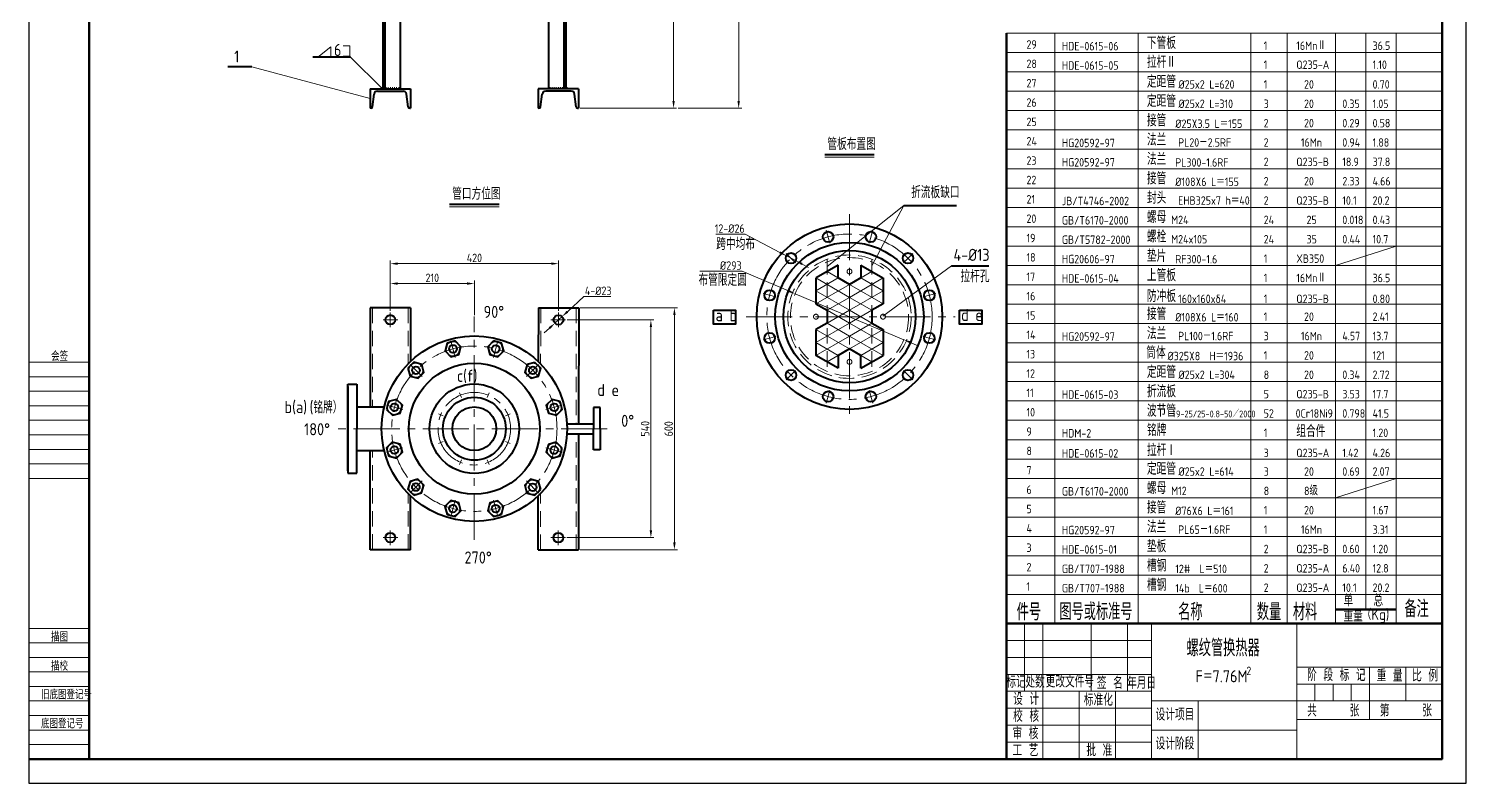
# Model space of a CAD drawing. Header units: millimetres. Extents: x -442207 to -224354, y 128709 to 249540.
# Drawn here: x -224948 to -224354, y 128709 to 129021 of the extents above; entities that cross this region are included whole.
import ezdxf
from ezdxf.enums import TextEntityAlignment as Align

# ---------------------------------------------------------------- set-up
doc = ezdxf.new("R2010")
doc.units = ezdxf.units.MM
doc.linetypes.add('CENTER2', pattern=[28.575, 19.05, -3.175, 3.175, -3.175])
doc.linetypes.add('DASHED2', pattern=[9.525, 6.35, -3.175])
for name, color, linetype, lineweight in [('图层1', 7, 'Continuous', 40), ('图层2', 1, 'Continuous', 20), ('图层3', 3, 'Continuous', 20), ('图层4', 2, 'Continuous', 20), ('图层5', 3, 'DASHED2', 20), ('图层6', 4, 'CENTER2', 20), ('图框_内框线', 5, 'Continuous', 50)]:
    doc.layers.add(name, color=color, linetype=linetype, lineweight=lineweight)
doc.layers.add('图框_外框线', color=7, linetype='Continuous')
doc.styles.add('工程字', font='gbenor.shx', dxfattribs={"bigfont": 'gbcbig.shx'})
doc.styles.add('工程字体', font='gbenor.shx', dxfattribs={"bigfont": 'gbcbig.shx'})
doc.dimstyles.new('直线$0', dxfattribs={"dimtxt": 3.5, "dimasz": 3, "dimexe": 1.25, "dimexo": 0.625, "dimtad": 1, "dimtxsty": '工程字体', "dimcen": 2.5, "dimclrd": 3, "dimclre": 3, "dimclrt": 2, "dimadec": 0, "dimazin": 0, "dimtfac": 1, "dimtmove": 0, "dimatfit": 3, "dimfxl": 0, "dimlwd": 13, "dimlwe": 13, "dimarcsym": 0})
doc.dimstyles.new('直线$3', dxfattribs={"dimtxt": 3.5, "dimasz": 3, "dimexe": 1.25, "dimexo": 0.625, "dimtad": 1, "dimtih": 1, "dimtoh": 1, "dimtxsty": '工程字体', "dimcen": 2.5, "dimclrd": 3, "dimclre": 3, "dimclrt": 2, "dimadec": 0, "dimazin": 0, "dimtfac": 1, "dimtmove": 0, "dimatfit": 3, "dimfxl": 0, "dimlwd": 13, "dimlwe": 13, "dimarcsym": 0})

# ---------------------------------------------------------------- blocks, each defined once
blk = doc.blocks.new('*D187')
at = {"layer": 'Defpoints', "color": 0}
for p in [(-224630.98, 128911.17), (-224586, 128892.15)]:
    blk.add_point(p, dxfattribs=at)
at = {"layer": '图层1', "color": 3, "lineweight": 13}
for p, q in [((-224661.53, 128920.43), (-224652.9, 128920.43)), ((-224652.9, 128920.43), (-224633.74, 128912.33)), ((-224586, 128892.15), (-224630.98, 128911.17)), ((-224583.24, 128890.99), (-224580.47, 128889.82))]:
    blk.add_line(p, q, dxfattribs=at)
at = {"layer": '图层1', "color": 3}
for points in [[(-224633.55, 128912.79), (-224633.94, 128911.87), (-224630.98, 128911.17)], [(-224583.04, 128891.45), (-224583.43, 128890.52), (-224586, 128892.15)]]:
    blk.add_solid(points, dxfattribs=at)
at = {"layer": '图层1', "color": 2, "insert": (-224657.53, 128922.81), "char_height": 3.5, "attachment_point": 5, "style": '工程字体'}
blk.add_mtext('%%c293', dxfattribs=at)
blk = doc.blocks.new('*D186')
at = {"layer": 'Defpoints', "color": 0}
for p in [(-224634.57, 128926.82), (-224630.73, 128924.82)]:
    blk.add_point(p, dxfattribs=at)
at = {"layer": '图层1', "color": 3, "lineweight": 13}
for p, q in [((-224663.73, 128935.71), (-224651.58, 128935.71)), ((-224651.58, 128935.71), (-224637.23, 128928.21)), ((-224630.73, 128924.82), (-224634.57, 128926.82)), ((-224628.07, 128923.43), (-224625.41, 128922.04))]:
    blk.add_line(p, q, dxfattribs=at)
at = {"layer": '图层1', "color": 3}
for points in [[(-224637, 128928.66), (-224637.46, 128927.77), (-224634.57, 128926.82)], [(-224627.84, 128923.87), (-224628.3, 128922.98), (-224630.73, 128924.82)]]:
    blk.add_solid(points, dxfattribs=at)
at = {"layer": '图层1', "color": 2, "insert": (-224657.97, 128938.09), "char_height": 3.5, "attachment_point": 5, "style": '工程字体'}
blk.add_mtext('12-%%c26', dxfattribs=at)
blk = doc.blocks.new('*D149')
at = {"layer": 'Defpoints', "color": 0}
for p in [(-224728.61, 129467.48), (-224679.93, 128987.78), (-224654.28, 128987.78)]:
    blk.add_point(p, dxfattribs=at)
at = {"layer": '图层1', "color": 3, "lineweight": 13}
for p, q in [((-224727.98, 129467.48), (-224653.03, 129467.48)), ((-224654.28, 129464.48), (-224654.28, 128990.78)), ((-224679.31, 128987.78), (-224653.03, 128987.78))]:
    blk.add_line(p, q, dxfattribs=at)
at = {"layer": '图层1', "color": 3}
for points in [[(-224654.78, 129464.48), (-224653.78, 129464.48), (-224654.28, 129467.48)], [(-224654.78, 128990.78), (-224653.78, 128990.78), (-224654.28, 128987.78)]]:
    blk.add_solid(points, dxfattribs=at)
at = {"layer": '图层1', "color": 2, "insert": (-224656.87, 129227.63), "char_height": 3.5, "attachment_point": 5, "rotation": 90, "style": '工程字体'}
blk.add_mtext('~2875', dxfattribs=at)
blk = doc.blocks.new('*D170')
at = {"layer": 'Defpoints', "color": 0}
for p in [(-224730.21, 128898.99), (-224727.26, 128901.69)]:
    blk.add_point(p, dxfattribs=at)
at = {"layer": '图层1', "color": 3, "lineweight": 13}
for p, q in [((-224718.2, 128909.97), (-224725.04, 128903.72)), ((-224707.17, 128909.97), (-224718.2, 128909.97)), ((-224730.21, 128898.99), (-224727.26, 128901.69)), ((-224732.42, 128896.97), (-224734.64, 128894.94))]:
    blk.add_line(p, q, dxfattribs=at)
at = {"layer": '图层1', "color": 3}
for points in [[(-224725.38, 128904.09), (-224724.71, 128903.35), (-224727.26, 128901.69)], [(-224732.76, 128897.34), (-224732.09, 128896.6), (-224730.21, 128898.99)]]:
    blk.add_solid(points, dxfattribs=at)
at = {"layer": '图层1', "color": 2, "insert": (-224712.33, 128912.35), "char_height": 3.5, "attachment_point": 5, "style": '工程字体'}
blk.add_mtext('4-%%C23', dxfattribs=at)
blk = doc.blocks.new('*D169')
at = {"layer": 'Defpoints', "color": 0}
for p in [(-224725.8, 128900.34), (-224725.88, 128810.34), (-224690.56, 128810.34)]:
    blk.add_point(p, dxfattribs=at)
at = {"layer": '图层1', "color": 3, "lineweight": 13}
for p, q in [((-224725.18, 128900.34), (-224689.31, 128900.34)), ((-224690.56, 128897.34), (-224690.56, 128813.34)), ((-224725.25, 128810.34), (-224689.31, 128810.34))]:
    blk.add_line(p, q, dxfattribs=at)
at = {"layer": '图层1', "color": 3}
for points in [[(-224691.06, 128897.34), (-224690.06, 128897.34), (-224690.56, 128900.34)], [(-224691.06, 128813.34), (-224690.06, 128813.34), (-224690.56, 128810.34)]]:
    blk.add_solid(points, dxfattribs=at)
at = {"layer": '图层1', "color": 2, "insert": (-224692.94, 128855.34), "char_height": 3.5, "attachment_point": 5, "rotation": 90, "style": '工程字体'}
blk.add_mtext('540', dxfattribs=at)
blk = doc.blocks.new('*D168')
at = {"layer": 'Defpoints', "color": 0}
for p in [(-224720.4, 128905.35), (-224720.41, 128805.34), (-224680.84, 128805.34)]:
    blk.add_point(p, dxfattribs=at)
at = {"layer": '图层1', "color": 3, "lineweight": 13}
for p, q in [((-224719.77, 128905.35), (-224679.59, 128905.35)), ((-224680.84, 128902.35), (-224680.84, 128808.34)), ((-224719.78, 128805.34), (-224679.59, 128805.34))]:
    blk.add_line(p, q, dxfattribs=at)
at = {"layer": '图层1', "color": 3}
for points in [[(-224681.34, 128902.35), (-224680.34, 128902.35), (-224680.84, 128905.35)], [(-224681.34, 128808.34), (-224680.34, 128808.34), (-224680.84, 128805.34)]]:
    blk.add_solid(points, dxfattribs=at)
at = {"layer": '图层1', "color": 2, "insert": (-224683.21, 128855.34), "char_height": 3.5, "attachment_point": 5, "rotation": 90, "style": '工程字体'}
blk.add_mtext('600', dxfattribs=at)
blk = doc.blocks.new('*D167')
at = {"layer": 'Defpoints', "color": 0}
for p in [(-224763.51, 128915.35), (-224798.25, 128903.45), (-224763.51, 128901.71)]:
    blk.add_point(p, dxfattribs=at)
at = {"layer": '图层1', "color": 3, "lineweight": 13}
for p, q in [((-224798.25, 128904.08), (-224798.25, 128916.6)), ((-224763.51, 128902.34), (-224763.51, 128916.6)), ((-224795.25, 128915.35), (-224766.51, 128915.35))]:
    blk.add_line(p, q, dxfattribs=at)
at = {"layer": '图层1', "color": 3}
for points in [[(-224795.25, 128915.85), (-224795.25, 128914.85), (-224798.25, 128915.35)], [(-224766.51, 128915.85), (-224766.51, 128914.85), (-224763.51, 128915.35)]]:
    blk.add_solid(points, dxfattribs=at)
at = {"layer": '图层1', "color": 2, "insert": (-224780.88, 128917.72), "char_height": 3.5, "attachment_point": 5, "style": '工程字体'}
blk.add_mtext('210', dxfattribs=at)
blk = doc.blocks.new('*D166')
at = {"layer": 'Defpoints', "color": 0}
for p in [(-224728.73, 128923.58), (-224798.25, 128903.45), (-224728.73, 128903.43)]:
    blk.add_point(p, dxfattribs=at)
at = {"layer": '图层1', "color": 3, "lineweight": 13}
for p, q in [((-224798.25, 128904.08), (-224798.25, 128924.83)), ((-224795.25, 128923.58), (-224731.73, 128923.58)), ((-224728.73, 128904.05), (-224728.73, 128924.83))]:
    blk.add_line(p, q, dxfattribs=at)
at = {"layer": '图层1', "color": 3}
for points in [[(-224795.25, 128924.08), (-224795.25, 128923.08), (-224798.25, 128923.58)], [(-224731.73, 128924.08), (-224731.73, 128923.08), (-224728.73, 128923.58)]]:
    blk.add_solid(points, dxfattribs=at)
at = {"layer": '图层1', "color": 2, "insert": (-224763.49, 128925.95), "char_height": 3.5, "attachment_point": 5, "style": '工程字体'}
blk.add_mtext('420', dxfattribs=at)
blk = doc.blocks.new('*D184')
at = {"layer": 'Defpoints', "color": 0}
for p in [(-224703.48, 129087.78), (-224720.42, 128987.78), (-224681.18, 128987.78)]:
    blk.add_point(p, dxfattribs=at)
at = {"layer": '图层1', "color": 3, "lineweight": 13}
for p, q in [((-224702.85, 129087.78), (-224679.93, 129087.78)), ((-224681.18, 129084.78), (-224681.18, 128990.78)), ((-224719.8, 128987.78), (-224679.93, 128987.78))]:
    blk.add_line(p, q, dxfattribs=at)
at = {"layer": '图层1', "color": 3}
for points in [[(-224681.68, 129084.78), (-224680.68, 129084.78), (-224681.18, 129087.78)], [(-224681.68, 128990.78), (-224680.68, 128990.78), (-224681.18, 128987.78)]]:
    blk.add_solid(points, dxfattribs=at)
at = {"layer": '图层1', "color": 2, "insert": (-224683.56, 129037.78), "char_height": 3.5, "attachment_point": 5, "rotation": 90, "style": '工程字体'}
blk.add_mtext('600', dxfattribs=at)

msp = doc.modelspace()

# ---------------------------------------------------------------- hatches: boundary and pattern name
at = {"layer": '图层1'}
for points in [[(-224801.317, 128996.485), (-224802.076, 128995.775), (-224801.317, 128995.775)], [(-224725.692, 128996.485), (-224724.933, 128995.775), (-224725.692, 128995.775)]]:
    msp.add_hatch(color=3, dxfattribs=at).paths.add_polyline_path(points)

# ---------------------------------------------------------------- linework, layer by layer
for p, q in [((-224801.317, 129080.775), (-224801.317, 128995.775)), ((-224800.483, 129080.775), (-224800.483, 128995.775)), ((-224794.15, 129080.775), (-224794.15, 128995.775)), ((-224732.859, 129080.775), (-224732.859, 128995.775)), ((-224726.525, 129080.775), (-224726.525, 128995.775)), ((-224725.692, 129080.775), (-224725.692, 128995.775)), ((-224855.435, 129004.992), (-224865.435, 129004.992)), ((-224814.695, 129008.885), (-224830.305, 129008.885)), ((-224806.588, 128995.775), (-224806.588, 128987.775)), ((-224806.588, 128995.775), (-224789.921, 128995.775)), ((-224805.612, 128988.385), (-224804.926, 128993.658)), ((-224803.521, 128994.892), (-224792.987, 128994.892)), ((-224801.317, 128996.485), (-224802.076, 128995.775)), ((-224790.897, 128988.385), (-224791.582, 128993.658)), ((-224789.921, 128995.775), (-224789.921, 128987.775)), ((-224737.088, 128995.775), (-224737.088, 128987.775)), ((-224720.421, 128995.775), (-224737.088, 128995.775)), ((-224736.112, 128988.385), (-224735.426, 128993.658)), ((-224723.487, 128994.892), (-224734.021, 128994.892)), ((-224725.692, 128996.485), (-224724.933, 128995.775)), ((-224721.397, 128988.385), (-224722.082, 128993.658)), ((-224720.421, 128995.775), (-224720.421, 128987.775)), ((-224806.306, 128987.775), (-224806.588, 128987.775)), ((-224790.203, 128987.775), (-224789.921, 128987.775)), ((-224736.806, 128987.775), (-224737.088, 128987.775)), ((-224720.703, 128987.775), (-224720.421, 128987.775)), ((-224618.701, 128968.7), (-224598.279, 128968.7)), ((-224773.723, 128948.15), (-224753.302, 128948.15)), ((-224586.057, 128947.644), (-224564.309, 128947.644)), ((-224613.109, 128922.993), (-224622.248, 128917.716)), ((-224613.109, 128917.659), (-224613.109, 128922.993)), ((-224603.871, 128922.993), (-224594.732, 128917.716)), ((-224603.871, 128922.993), (-224603.871, 128917.659)), ((-224566.334, 128922.648), (-224550.89, 128922.648)), ((-224622.346, 128917.659), (-224622.346, 128906.993)), ((-224608.49, 128914.993), (-224613.109, 128917.659)), ((-224603.871, 128917.659), (-224608.49, 128914.993)), ((-224594.633, 128917.659), (-224594.633, 128906.993)), ((-224789.921, 128905.372), (-224806.588, 128905.372)), ((-224806.588, 128905.372), (-224806.588, 128864.374)), ((-224789.921, 128905.372), (-224789.921, 128883.15)), ((-224737.062, 128905.35), (-224737.081, 128883.128)), ((-224737.062, 128905.35), (-224720.396, 128905.35)), ((-224720.396, 128905.35), (-224720.408, 128857.431)), ((-224622.346, 128906.993), (-224617.727, 128904.326)), ((-224617.727, 128904.326), (-224617.727, 128898.993)), ((-224594.633, 128906.993), (-224599.252, 128904.326)), ((-224599.252, 128904.326), (-224599.252, 128898.993)), ((-224617.727, 128898.993), (-224622.346, 128896.326)), ((-224599.252, 128898.993), (-224594.633, 128896.326)), ((-224622.346, 128896.326), (-224622.346, 128885.659)), ((-224594.633, 128896.326), (-224594.633, 128885.659)), ((-224608.49, 128888.326), (-224613.109, 128885.659)), ((-224603.871, 128885.659), (-224608.49, 128888.326)), ((-224613.109, 128880.326), (-224622.346, 128885.659)), ((-224613.109, 128885.659), (-224613.109, 128880.326)), ((-224603.871, 128880.326), (-224594.633, 128885.659)), ((-224603.871, 128880.326), (-224603.871, 128885.659)), ((-224815.738, 128855.374), (-224815.738, 128873.708)), ((-224815.738, 128873.708), (-224812.071, 128873.708)), ((-224815.738, 128872.809), (-224815.738, 128855.374)), ((-224812.071, 128873.708), (-224812.071, 128855.374)), ((-224812.071, 128864.374), (-224800.772, 128864.374)), ((-224714.231, 128864.097), (-224714.231, 128855.347)), ((-224711.564, 128864.097), (-224714.231, 128864.097)), ((-224711.564, 128855.347), (-224711.564, 128864.097)), ((-224725.314, 128857.431), (-224714.231, 128857.431)), ((-224815.738, 128855.374), (-224815.738, 128837.041)), ((-224815.738, 128837.939), (-224815.738, 128855.374)), ((-224812.071, 128837.041), (-224812.071, 128855.374)), ((-224725.237, 128853.264), (-224714.231, 128853.264)), ((-224720.409, 128853.264), (-224720.409, 128805.336)), ((-224714.231, 128846.597), (-224714.231, 128855.347)), ((-224711.564, 128855.347), (-224711.564, 128846.597)), ((-224812.071, 128846.374), (-224800.777, 128846.374)), ((-224806.588, 128805.372), (-224806.588, 128846.374)), ((-224711.564, 128846.597), (-224714.231, 128846.597)), ((-224815.738, 128837.041), (-224812.071, 128837.041)), ((-224789.921, 128805.372), (-224789.921, 128827.579)), ((-224737.146, 128805.35), (-224737.146, 128827.539)), ((-224789.921, 128805.372), (-224806.588, 128805.372)), ((-224737.146, 128805.35), (-224720.409, 128805.336))]:
    msp.add_line(p, q, dxfattribs=at)
for points in [[(-224664.692, 128904.384), (-224655.56, 128904.384), (-224655.56, 128898.529), (-224664.692, 128898.529)], [(-224563.002, 128904.402), (-224553.87, 128904.402), (-224553.87, 128898.546), (-224563.002, 128898.546)], [(-224774.739, 128890.768), (-224775.617, 128887.495), (-224773.222, 128885.097), (-224769.948, 128885.973), (-224769.069, 128889.246), (-224771.465, 128891.644)], [(-224755.53, 128891.637), (-224757.928, 128889.242), (-224757.052, 128885.968), (-224753.779, 128885.089), (-224751.381, 128887.485), (-224752.257, 128890.759)], [(-224790.939, 128880.411), (-224790.063, 128877.137), (-224786.79, 128876.258), (-224784.392, 128878.654), (-224785.268, 128881.928), (-224788.542, 128882.807)], [(-224738.461, 128882.786), (-224741.735, 128881.91), (-224742.613, 128878.637), (-224740.218, 128876.239), (-224736.944, 128877.115), (-224736.065, 128880.388)], [(-224799.791, 128863.342), (-224797.395, 128860.944), (-224794.121, 128861.82), (-224793.242, 128865.093), (-224795.638, 128867.491), (-224798.912, 128866.615)], [(-224728.104, 128866.585), (-224731.377, 128867.464), (-224733.774, 128865.068), (-224732.899, 128861.794), (-224729.625, 128860.916), (-224727.228, 128863.311)], [(-224798.922, 128844.133), (-224795.648, 128843.254), (-224793.251, 128845.65), (-224794.126, 128848.924), (-224797.4, 128849.803), (-224799.797, 128847.407)], [(-224727.234, 128847.377), (-224729.63, 128849.774), (-224732.904, 128848.898), (-224733.783, 128845.625), (-224731.387, 128843.228), (-224728.113, 128844.103)], [(-224788.565, 128827.933), (-224785.29, 128828.808), (-224784.412, 128832.082), (-224786.807, 128834.479), (-224790.082, 128833.603), (-224790.96, 128830.33)], [(-224736.086, 128830.307), (-224736.962, 128833.581), (-224740.235, 128834.46), (-224742.633, 128832.064), (-224741.757, 128828.79), (-224738.484, 128827.912)], [(-224771.495, 128819.081), (-224769.097, 128821.477), (-224769.973, 128824.751), (-224773.247, 128825.629), (-224775.644, 128823.234), (-224774.768, 128819.96)], [(-224752.286, 128819.95), (-224751.408, 128823.223), (-224753.803, 128825.621), (-224757.078, 128824.745), (-224757.956, 128821.472), (-224755.561, 128819.074)]]:
    msp.add_lwpolyline(points, close=True, dxfattribs=at)
for centre, radius in [((-224608.49, 128901.659), 38.333), ((-224617.333, 128934.662), 2.167), ((-224599.647, 128934.662), 2.167), ((-224608.49, 128901.659), 30.667), ((-224608.49, 128901.659), 27.333), ((-224632.649, 128925.819), 2.167), ((-224584.33, 128925.819), 2.167), ((-224641.492, 128910.502), 2.167), ((-224575.487, 128910.502), 2.167), ((-224798.254, 128900.372), 2), ((-224728.733, 128900.343), 2), ((-224763.513, 128855.365), 38.333), ((-224641.492, 128892.816), 2.167), ((-224575.487, 128892.816), 2.167), ((-224772.343, 128888.371), 1.583), ((-224754.654, 128888.363), 1.583), ((-224763.513, 128855.359), 27.075), ((-224787.666, 128879.533), 1.583), ((-224739.339, 128879.512), 1.583), ((-224632.649, 128877.5), 2.167), ((-224584.33, 128877.5), 2.167), ((-224763.513, 128855.361), 18.481), ((-224763.513, 128855.361), 13), ((-224617.333, 128868.657), 2.167), ((-224599.647, 128868.657), 2.167), ((-224796.517, 128864.217), 1.583), ((-224763.513, 128855.361), 9), ((-224730.501, 128864.19), 1.583), ((-224796.524, 128846.529), 1.583), ((-224730.509, 128846.501), 1.583), ((-224787.686, 128831.206), 1.583), ((-224739.359, 128831.186), 1.583), ((-224772.371, 128822.355), 1.583), ((-224754.682, 128822.348), 1.583), ((-224798.254, 128810.372), 2), ((-224728.809, 128810.343), 2)]:
    msp.add_circle(centre, radius, dxfattribs=at)
for centre, radius, start, end in [((-224803.521, 128993.475), 1.417, 90, 172.590468), ((-224792.987, 128993.475), 1.417, 7.409532, 90), ((-224734.021, 128993.475), 1.417, 90, 172.590468), ((-224723.487, 128993.475), 1.417, 7.409532, 90), ((-224806.306, 128988.475), 0.7, 270, 352.590468), ((-224790.203, 128988.475), 0.7, 187.409532, 270), ((-224736.806, 128988.475), 0.7, 270, 352.590468), ((-224720.703, 128988.475), 0.7, 187.409532, 270)]:
    msp.add_arc(centre, radius, start, end, dxfattribs=at)
at = {"layer": '图层2'}
for p, q in [((-224363.635, 129018.831), (-224543.635, 129018.831)), ((-224523.635, 128774.831), (-224523.635, 129018.831)), ((-224489.266, 128774.831), (-224489.266, 129018.831)), ((-224442.635, 128774.831), (-224442.635, 129018.831)), ((-224427.635, 128774.831), (-224427.635, 129018.831)), ((-224407.635, 128774.831), (-224407.635, 129018.831)), ((-224395.135, 128780.689), (-224395.135, 129018.831)), ((-224382.635, 128774.831), (-224382.635, 129018.831)), ((-224363.635, 129010.831), (-224543.635, 129010.831)), ((-224363.635, 129002.831), (-224543.635, 129002.831)), ((-224363.635, 128994.831), (-224543.635, 128994.831)), ((-224363.635, 128986.831), (-224543.635, 128986.831)), ((-224363.635, 128978.831), (-224543.635, 128978.831)), ((-224363.635, 128970.831), (-224543.635, 128970.831)), ((-224618.701, 128967.643), (-224598.279, 128967.643)), ((-224363.635, 128962.831), (-224543.635, 128962.831)), ((-224363.635, 128954.831), (-224543.635, 128954.831)), ((-224773.723, 128947.093), (-224753.302, 128947.093)), ((-224363.635, 128946.831), (-224543.635, 128946.831)), ((-224363.635, 128938.831), (-224543.635, 128938.831)), ((-224363.635, 128930.831), (-224543.635, 128930.831)), ((-224363.635, 128922.831), (-224543.635, 128922.831)), ((-224363.635, 128914.831), (-224543.635, 128914.831)), ((-224363.635, 128906.831), (-224543.635, 128906.831)), ((-224363.635, 128898.831), (-224543.635, 128898.831)), ((-224363.635, 128890.831), (-224543.635, 128890.831)), ((-224363.635, 128882.831), (-224543.635, 128882.831)), ((-224922.635, 128876.831), (-224947.635, 128876.831)), ((-224363.635, 128874.831), (-224543.635, 128874.831)), ((-224363.635, 128866.831), (-224543.635, 128866.831)), ((-224922.635, 128858.831), (-224947.635, 128858.831)), ((-224363.635, 128858.831), (-224543.635, 128858.831)), ((-224363.635, 128850.831), (-224543.635, 128850.831)), ((-224922.635, 128840.831), (-224947.635, 128840.831)), ((-224363.635, 128842.831), (-224543.635, 128842.831)), ((-224363.635, 128834.831), (-224543.635, 128834.831)), ((-224363.635, 128826.831), (-224543.635, 128826.831)), ((-224363.635, 128818.831), (-224543.635, 128818.831)), ((-224363.635, 128810.831), (-224543.635, 128810.831)), ((-224363.635, 128802.831), (-224543.635, 128802.831)), ((-224363.635, 128794.831), (-224543.635, 128794.831)), ((-224363.635, 128786.831), (-224543.635, 128786.831)), ((-224536.135, 128774.831), (-224536.135, 128746.831)), ((-224528.635, 128774.831), (-224528.635, 128746.831)), ((-224508.635, 128774.831), (-224508.635, 128746.831)), ((-224493.635, 128774.831), (-224493.635, 128746.831)), ((-224483.635, 128774.831), (-224483.635, 128746.831)), ((-224423.635, 128774.831), (-224423.635, 128718.831)), ((-224543.635, 128767.831), (-224483.635, 128767.831)), ((-224922.635, 128760.831), (-224947.635, 128760.831)), ((-224543.635, 128760.831), (-224483.635, 128760.831)), ((-224423.635, 128756.831), (-224363.635, 128756.831)), ((-224393.635, 128735.191), (-224393.635, 128756.831)), ((-224378.635, 128756.831), (-224378.635, 128742.831)), ((-224543.635, 128753.831), (-224483.635, 128753.831)), ((-224423.635, 128749.831), (-224363.635, 128749.831)), ((-224416.135, 128742.831), (-224416.135, 128749.831)), ((-224408.635, 128742.831), (-224408.635, 128749.831)), ((-224401.135, 128742.831), (-224401.135, 128749.831)), ((-224543.635, 128746.831), (-224483.635, 128746.831)), ((-224528.635, 128718.831), (-224528.635, 128746.831)), ((-224513.635, 128718.831), (-224513.635, 128746.831)), ((-224498.635, 128718.831), (-224498.635, 128746.831)), ((-224483.635, 128718.831), (-224483.635, 128746.831)), ((-224922.635, 128742.831), (-224947.635, 128742.831)), ((-224543.635, 128739.831), (-224483.635, 128739.831)), ((-224483.635, 128742.831), (-224363.635, 128742.831)), ((-224464.415, 128742.831), (-224464.415, 128718.831)), ((-224543.635, 128732.831), (-224483.635, 128732.831)), ((-224363.635, 128735.191), (-224423.635, 128735.191)), ((-224543.635, 128725.831), (-224483.635, 128725.831)), ((-224483.635, 128730.831), (-224423.635, 128730.831)), ((-224922.635, 128724.831), (-224947.635, 128724.831))]:
    msp.add_line(p, q, dxfattribs=at)
for centre in [(-224772.343, 128888.371), (-224754.654, 128888.363), (-224787.666, 128879.533), (-224739.339, 128879.512), (-224796.517, 128864.217), (-224730.501, 128864.19), (-224796.524, 128846.529), (-224730.509, 128846.501), (-224787.686, 128831.206), (-224739.359, 128831.186), (-224772.371, 128822.355), (-224754.682, 128822.348)]:
    msp.add_circle(centre, 2.935, dxfattribs=at)
at = {"layer": '图层3'}
for p, q in [((-224828.151, 129008.885), (-224822.867, 129013.149)), ((-224822.867, 129013.149), (-224822.867, 129008.885)), ((-224817.658, 129013.548), (-224814.998, 129013.548)), ((-224814.998, 129013.548), (-224814.998, 129009.314)), ((-224806.588, 128991.775), (-224855.435, 129004.992)), ((-224814.998, 129009.314), (-224817.658, 129009.314)), ((-224814.695, 129008.885), (-224801.583, 128996.02)), ((-224799.893, 128995.775), (-224799.893, 128996.479)), ((-224799.06, 128995.775), (-224799.06, 128996.479)), ((-224798.212, 128995.775), (-224798.212, 128996.479)), ((-224797.38, 128995.775), (-224797.38, 128996.479)), ((-224796.484, 128995.775), (-224796.484, 128996.479)), ((-224795.651, 128995.775), (-224795.651, 128996.479)), ((-224794.771, 128995.775), (-224794.771, 128996.479)), ((-224732.237, 128995.775), (-224732.237, 128996.479)), ((-224731.357, 128995.775), (-224731.357, 128996.479)), ((-224730.524, 128995.775), (-224730.524, 128996.479)), ((-224729.629, 128995.775), (-224729.629, 128996.479)), ((-224728.796, 128995.775), (-224728.796, 128996.479)), ((-224727.948, 128995.775), (-224727.948, 128996.479)), ((-224727.115, 128995.775), (-224727.115, 128996.479)), ((-224617.656, 128922.344), (-224586.057, 128947.644)), ((-224586.057, 128947.644), (-224599.323, 128922.674)), ((-224407.635, 128922.831), (-224382.635, 128930.831)), ((-224594.653, 128901.936), (-224566.334, 128922.648)), ((-224661.535, 128920.432), (-224670.299, 128920.432)), ((-224613.109, 128917.659), (-224622.346, 128912.326)), ((-224608.49, 128909.659), (-224622.346, 128917.659)), ((-224608.49, 128914.993), (-224617.727, 128920.326)), ((-224608.49, 128914.993), (-224599.252, 128920.326)), ((-224608.49, 128909.659), (-224594.633, 128917.659)), ((-224603.871, 128917.659), (-224594.633, 128912.326)), ((-224608.49, 128914.993), (-224622.346, 128906.993)), ((-224608.49, 128904.326), (-224622.346, 128912.326)), ((-224608.49, 128914.993), (-224594.633, 128906.993)), ((-224608.49, 128904.326), (-224594.633, 128912.326)), ((-224608.49, 128909.659), (-224617.727, 128904.326)), ((-224608.49, 128904.326), (-224617.727, 128898.993)), ((-224608.49, 128898.993), (-224617.727, 128904.326)), ((-224608.49, 128909.659), (-224599.252, 128904.326)), ((-224608.49, 128898.993), (-224599.252, 128904.326)), ((-224608.49, 128904.326), (-224599.252, 128898.993)), ((-224608.49, 128898.993), (-224622.346, 128890.993)), ((-224608.49, 128893.659), (-224617.727, 128898.993)), ((-224608.49, 128898.993), (-224594.633, 128890.993)), ((-224608.49, 128893.659), (-224599.252, 128898.993)), ((-224608.49, 128888.326), (-224622.346, 128896.326)), ((-224608.49, 128893.659), (-224622.346, 128885.659)), ((-224608.49, 128888.326), (-224594.633, 128896.326)), ((-224608.49, 128893.659), (-224594.633, 128885.659)), ((-224613.109, 128885.659), (-224622.346, 128890.993)), ((-224608.49, 128888.326), (-224617.727, 128882.993)), ((-224608.49, 128888.326), (-224599.252, 128882.993)), ((-224603.871, 128885.659), (-224594.633, 128890.993)), ((-224922.635, 128870.831), (-224947.635, 128870.831)), ((-224922.635, 128852.831), (-224947.635, 128852.831)), ((-224922.635, 128834.831), (-224947.635, 128834.831)), ((-224407.635, 128826.831), (-224382.635, 128834.831)), ((-224922.635, 128772.831), (-224947.635, 128772.831)), ((-224922.635, 128748.831), (-224947.635, 128748.831)), ((-224922.635, 128730.831), (-224947.635, 128730.831))]:
    msp.add_line(p, q, dxfattribs=at)
for centre, start, end in [((-224772.343, 128888.371), 196.373595, 104.975999), ((-224754.654, 128888.363), 166.373595, 74.975999), ((-224787.666, 128879.533), 226.373595, 134.975999), ((-224739.339, 128879.512), 136.373595, 44.975999), ((-224796.517, 128864.217), 256.373595, 164.975999), ((-224730.501, 128864.19), 106.373595, 14.975999), ((-224796.524, 128846.529), 286.373595, 194.975999), ((-224730.509, 128846.501), 76.373595, 344.975999), ((-224787.686, 128831.206), 316.373595, 224.975999), ((-224739.359, 128831.186), 46.373595, 314.975999), ((-224772.371, 128822.355), 346.373595, 254.975999), ((-224754.682, 128822.348), 16.373595, 284.975999)]:
    msp.add_arc(centre, 1.667, start, end, dxfattribs=at)
at = {"layer": '图层4'}
for p, q in [((-224922.635, 128882.831), (-224947.635, 128882.831)), ((-224922.635, 128864.831), (-224947.635, 128864.831)), ((-224922.635, 128846.831), (-224947.635, 128846.831)), ((-224922.635, 128766.831), (-224947.635, 128766.831)), ((-224922.635, 128754.831), (-224947.635, 128754.831)), ((-224922.635, 128736.831), (-224947.635, 128736.831))]:
    msp.add_line(p, q, dxfattribs=at)
at = {"layer": '图层5'}
for p, q in [((-224617.656, 128925.455), (-224617.656, 128877.864)), ((-224599.323, 128925.455), (-224599.323, 128877.864)), ((-224805.612, 128905.372), (-224805.612, 128864.374)), ((-224790.897, 128905.372), (-224790.897, 128882.189)), ((-224736.087, 128905.35), (-224736.106, 128882.166)), ((-224721.371, 128905.35), (-224721.412, 128857.431)), ((-224721.455, 128805.336), (-224721.415, 128853.264)), ((-224805.612, 128805.372), (-224805.612, 128846.374)), ((-224790.897, 128805.372), (-224790.897, 128828.54)), ((-224736.17, 128805.349), (-224736.151, 128828.517))]:
    msp.add_line(p, q, dxfattribs=at)
for centre, radius in [((-224608.49, 128901.659), 25.5), ((-224608.49, 128901.659), 24.417), ((-224608.49, 128920.326), 1), ((-224622.346, 128901.659), 1), ((-224594.633, 128901.659), 1), ((-224608.49, 128882.993), 1)]:
    msp.add_circle(centre, radius, dxfattribs=at)
at = {"layer": '图层6'}
for p, q in [((-224608.49, 128944.094), (-224608.49, 128859.241)), ((-224616.637, 128932.065), (-224618.065, 128937.396)), ((-224600.342, 128932.065), (-224598.914, 128937.396)), ((-224630.749, 128923.918), (-224634.651, 128927.82)), ((-224586.231, 128923.918), (-224582.329, 128927.82)), ((-224638.896, 128909.807), (-224644.226, 128911.235)), ((-224578.084, 128909.807), (-224572.753, 128911.235)), ((-224801.185, 128900.372), (-224795.101, 128900.372)), ((-224798.254, 128903.455), (-224798.254, 128897.385)), ((-224763.513, 128809.497), (-224763.513, 128901.712)), ((-224725.803, 128900.34), (-224731.886, 128900.345)), ((-224728.731, 128903.425), (-224728.736, 128897.356)), ((-224651.172, 128901.659), (-224564.761, 128901.659)), ((-224638.896, 128893.512), (-224644.226, 128892.084)), ((-224578.084, 128893.512), (-224572.753, 128892.084)), ((-224773.22, 128891.647), (-224771.399, 128884.842)), ((-224753.775, 128891.638), (-224755.601, 128884.836)), ((-224790.063, 128881.931), (-224785.084, 128876.949)), ((-224736.94, 128881.909), (-224741.923, 128876.931)), ((-224630.749, 128879.4), (-224634.651, 128875.498)), ((-224586.231, 128879.4), (-224582.329, 128875.498)), ((-224769.648, 128870.171), (-224768.85, 128868.244)), ((-224757.377, 128870.171), (-224758.175, 128868.244)), ((-224616.637, 128871.253), (-224618.065, 128865.923)), ((-224600.342, 128871.253), (-224598.914, 128865.923)), ((-224799.792, 128865.096), (-224792.989, 128863.271)), ((-224727.225, 128865.066), (-224734.029, 128863.246)), ((-224778.324, 128861.494), (-224776.398, 128860.696)), ((-224748.701, 128861.494), (-224750.627, 128860.696)), ((-224708.617, 128855.347), (-224820.287, 128855.376)), ((-224799.8, 128845.652), (-224792.996, 128847.472)), ((-224778.324, 128849.224), (-224776.398, 128850.022)), ((-224748.701, 128849.224), (-224750.627, 128850.022)), ((-224727.233, 128845.622), (-224734.036, 128847.448)), ((-224769.648, 128840.547), (-224768.85, 128842.474)), ((-224757.377, 128840.547), (-224758.175, 128842.474)), ((-224790.085, 128828.809), (-224785.102, 128833.787)), ((-224736.962, 128828.787), (-224741.941, 128833.769)), ((-224773.25, 128819.08), (-224771.424, 128825.883)), ((-224753.806, 128819.072), (-224755.626, 128825.876)), ((-224801.185, 128810.372), (-224795.101, 128810.372)), ((-224798.254, 128807.289), (-224798.254, 128813.358)), ((-224725.878, 128810.34), (-224731.962, 128810.345)), ((-224728.811, 128807.26), (-224728.806, 128813.329))]:
    msp.add_line(p, q, dxfattribs=at)
for centre, radius in [((-224608.49, 128901.659), 34.167), ((-224763.513, 128855.365), 34.167), ((-224763.513, 128855.361), 15)]:
    msp.add_circle(centre, radius, dxfattribs=at)
at = {"layer": '图框_内框线'}
for p, q in [((-224922.635, 129539.831), (-224922.635, 128718.831)), ((-224363.635, 128718.831), (-224363.635, 129112.831)), ((-224543.635, 128898.831), (-224543.635, 129018.831)), ((-224543.635, 128774.831), (-224543.635, 128898.831)), ((-224407.635, 128780.689), (-224382.635, 128780.689)), ((-224922.635, 128718.831), (-224947.635, 128718.831)), ((-224922.635, 128718.831), (-224363.635, 128718.831))]:
    msp.add_line(p, q, dxfattribs=at)
msp.add_lwpolyline([(-224363.635, 128774.831), (-224543.635, 128774.831), (-224543.635, 128718.831), (-224363.635, 128718.831), (-224363.635, 128774.831)], dxfattribs=at)
at = {"layer": '图框_外框线'}
msp.add_lwpolyline([(-224947.635, 129549.831), (-224947.635, 128708.831), (-224353.635, 128708.831), (-224353.635, 129549.831)], close=True, dxfattribs=at)

# ---------------------------------------------------------------- texts
at = {"layer": '图层1', "style": '工程字体'}
msp.add_text('1', height=5, dxfattribs=at).set_placement((-224862.741, 129006.683))
at = {"layer": '图层4'}
for s, height, style, p in [('下管板', 5, '工程字', (-224485.576, 129012.323)), ('6', 5, '工程字体', (-224821.533, 129009.398)), ('29', 3.5, '工程字', (-224535.352, 129012.423)), ('HDE-0615-06', 3.5, '工程字', (-224520.736, 129011.722)), ('1', 3.5, '工程字', (-224437.343, 129011.913)), ('16MnⅡ', 3.5, '工程字', (-224423.863, 129011.913)), ('36.5', 3.5, '工程字', (-224392.343, 129011.913)), ('28', 3.5, '工程字', (-224535.352, 129004.423)), ('HDE-0615-05', 3.5, '工程字', (-224520.736, 129003.722)), ('拉杆Ⅱ', 5, '工程字', (-224485.576, 129004.466)), ('1', 3.5, '工程字', (-224437.343, 129004.056)), ('Q235-A', 3.5, '工程字', (-224423.863, 129004.056)), ('1.10', 3.5, '工程字', (-224392.343, 129004.056)), ('27', 3.5, '工程字', (-224535.352, 128996.423)), ('定距管', 5, '工程字', (-224485.576, 128996.323)), ('%%C25x2 L=620', 3.5, '工程字', (-224472.555, 128995.913)), ('1', 3.5, '工程字', (-224437.343, 128995.913)), ('20', 3.5, '工程字', (-224420.671, 128995.913)), ('0.70', 3.5, '工程字', (-224392.343, 128995.913)), ('定距管', 5, '工程字', (-224485.576, 128988.323)), ('26', 3.5, '工程字', (-224535.352, 128988.423)), ('%%C25x2 L=310', 3.5, '工程字', (-224472.555, 128987.913)), ('3', 3.5, '工程字', (-224437.343, 128987.913)), ('20', 3.5, '工程字', (-224420.671, 128987.913)), ('0.35', 3.5, '工程字', (-224404.843, 128987.913)), ('1.05', 3.5, '工程字', (-224392.343, 128987.913)), ('25', 3.5, '工程字', (-224535.352, 128980.423)), ('接管', 5, '工程字', (-224485.576, 128980.323)), ('%%C25χ3.5 L＝155', 3.5, '工程字', (-224473.87, 128979.663)), ('2', 3.5, '工程字', (-224437.343, 128979.913)), ('20', 3.5, '工程字', (-224420.671, 128979.913)), ('0.29', 3.5, '工程字', (-224404.843, 128979.913)), ('0.58', 3.5, '工程字', (-224392.343, 128979.913)), ('管板布置图', 5, '工程字体', (-224617.625, 128970.537)), ('24', 3.5, '工程字', (-224535.352, 128972.423)), ('HG20592-97', 3.5, '工程字', (-224520.736, 128971.722)), ('法兰', 5, '工程字', (-224485.576, 128972.323)), ('PL20－2.5RF', 3.5, '工程字', (-224472.677, 128971.913)), ('2', 3.5, '工程字', (-224437.343, 128971.913)), ('16Mn', 3.5, '工程字', (-224421.951, 128971.913)), ('0.94', 3.5, '工程字', (-224404.843, 128971.913)), ('1.88', 3.5, '工程字', (-224392.343, 128971.913)), ('法兰', 5, '工程字', (-224485.576, 128964.323)), ('23', 3.5, '工程字', (-224535.352, 128964.423)), ('HG20592-97', 3.5, '工程字', (-224520.736, 128963.722)), ('PL300-1.6RF', 3.5, '工程字', (-224473.87, 128963.663)), ('2', 3.5, '工程字', (-224437.343, 128963.913)), ('Q235-B', 3.5, '工程字', (-224423.863, 128963.913)), ('18.9', 3.5, '工程字', (-224404.843, 128963.913)), ('37.8', 3.5, '工程字', (-224392.343, 128963.913)), ('22', 3.5, '工程字', (-224535.352, 128956.423)), ('接管', 5, '工程字', (-224485.576, 128956.323)), ('%%C108χ6 L＝155', 3.5, '工程字', (-224473.87, 128955.663)), ('2', 3.5, '工程字', (-224437.343, 128955.913)), ('20', 3.5, '工程字', (-224420.671, 128955.913)), ('2.33', 3.5, '工程字', (-224404.843, 128955.913)), ('4.66', 3.5, '工程字', (-224392.343, 128955.913)), ('管口方位图', 5, '工程字体', (-224772.648, 128949.987)), ('折流板缺口', 5, '工程字体', (-224583.029, 128950.624)), ('21', 3.5, '工程字', (-224535.352, 128948.423)), ('封头', 5, '工程字', (-224485.576, 128948.323)), ('JB/T4746-2002', 3.5, '工程字', (-224520.736, 128947.722)), ('螺母', 5, '工程字', (-224485.576, 128940.323)), ('EHB325x7 h＝40', 3.5, '工程字', (-224472.677, 128947.913)), ('2', 3.5, '工程字', (-224437.343, 128947.913)), ('Q235-B', 3.5, '工程字', (-224423.863, 128947.913)), ('10.1', 3.5, '工程字', (-224404.843, 128947.913)), ('20.2', 3.5, '工程字', (-224392.343, 128947.913)), ('20', 3.5, '工程字', (-224535.352, 128940.423)), ('GB/T6170-2000', 3.5, '工程字', (-224520.736, 128939.722)), ('M24', 3.5, '工程字', (-224475.593, 128939.913)), ('24', 3.5, '工程字', (-224437.343, 128939.913)), ('25', 3.5, '工程字', (-224419.635, 128939.913)), ('0.018', 3.5, '工程字', (-224404.843, 128939.913)), ('0.43', 3.5, '工程字', (-224392.343, 128939.913)), ('跨中均布', 5, '工程字体', (-224663.542, 128929.255)), ('19', 3.5, '工程字', (-224535.352, 128932.423)), ('GB/T5782-2000', 3.5, '工程字', (-224520.736, 128931.722)), ('螺栓', 5, '工程字', (-224485.576, 128932.323)), ('M24x105', 3.5, '工程字', (-224475.589, 128931.913)), ('24', 3.5, '工程字', (-224437.343, 128931.913)), ('35', 3.5, '工程字', (-224419.635, 128931.913)), ('0.44', 3.5, '工程字', (-224404.843, 128931.913)), ('10.7', 3.5, '工程字', (-224392.343, 128931.913)), ('4-%%C13', 5, '工程字体', (-224565.527, 128924.707)), ('18', 3.5, '工程字', (-224535.352, 128924.423)), ('垫片', 5, '工程字', (-224485.576, 128924.323)), ('HG20606-97', 3.5, '工程字', (-224520.736, 128923.722)), ('上管板', 5, '工程字', (-224485.576, 128916.323)), ('RF300-1.6', 3.5, '工程字', (-224473.87, 128923.663)), ('1', 3.5, '工程字', (-224437.343, 128923.913)), ('XB350', 3.5, '工程字', (-224423.863, 128923.913)), ('布管限定圆', 5, '工程字体', (-224670.885, 128914.389)), ('拉杆孔', 5, '工程字体', (-224562.634, 128915.902)), ('17', 3.5, '工程字', (-224535.352, 128916.423)), ('HDE-0615-04', 3.5, '工程字', (-224520.736, 128915.722)), ('1', 3.5, '工程字', (-224437.343, 128915.913)), ('16MnⅡ', 3.5, '工程字', (-224423.863, 128915.913)), ('36.5', 3.5, '工程字', (-224392.343, 128915.913)), ('16', 3.5, '工程字', (-224535.352, 128908.423)), ('防冲板', 5, '工程字', (-224485.576, 128907.706)), ('160x160xδ4', 3.5, '工程字', (-224472.677, 128907.296)), ('1', 3.5, '工程字', (-224437.343, 128907.296)), ('Q235-B', 3.5, '工程字', (-224423.863, 128907.296)), ('0.80', 3.5, '工程字', (-224392.343, 128907.296)), ('90%%d', 5, '工程字体', (-224759.686, 128901.15)), ('a b ', 5, '工程字体', (-224663.809, 128899.761)), ('d e ', 5, '工程字体', (-224562.348, 128899.877)), ('接管', 5, '工程字', (-224485.576, 128900.323)), ('15', 3.5, '工程字', (-224535.352, 128900.423)), ('%%C108χ6 L＝160', 3.5, '工程字', (-224473.87, 128899.663)), ('1', 3.5, '工程字', (-224437.343, 128899.913)), ('20', 3.5, '工程字', (-224420.671, 128899.913)), ('2.41', 3.5, '工程字', (-224392.343, 128899.913)), ('14', 3.5, '工程字', (-224535.352, 128892.423)), ('HG20592-97', 3.5, '工程字', (-224520.736, 128891.722)), ('法兰', 5, '工程字', (-224485.576, 128892.323)), ('PL100－1.6RF', 3.5, '工程字', (-224472.677, 128891.913)), ('3', 3.5, '工程字', (-224437.343, 128891.913)), ('16Mn', 3.5, '工程字', (-224421.951, 128891.913)), ('4.57', 3.5, '工程字', (-224404.843, 128891.913)), ('13.7', 3.5, '工程字', (-224392.343, 128891.913)), ('会签', 3.5, '工程字', (-224938.408, 128883.387)), ('13', 3.5, '工程字', (-224535.352, 128884.423)), ('筒体', 5, '工程字', (-224485.815, 128884.323)), ('%%C325χ8  H＝1936', 3.5, '工程字', (-224477.08, 128883.649)), ('1', 3.5, '工程字', (-224437.343, 128883.913)), ('20', 3.5, '工程字', (-224420.671, 128883.913)), ('121', 3.5, '工程字', (-224392.343, 128883.913)), ('c(f)', 5, '工程字体', (-224770.679, 128874.723)), ('定距管', 5, '工程字', (-224485.576, 128876.323)), ('12', 3.5, '工程字', (-224535.352, 128876.423)), ('%%C25x2 L=304', 3.5, '工程字', (-224472.555, 128875.913)), ('8', 3.5, '工程字', (-224437.343, 128875.913)), ('20', 3.5, '工程字', (-224420.671, 128875.913)), ('0.34', 3.5, '工程字', (-224404.843, 128875.913)), ('2.72', 3.5, '工程字', (-224392.343, 128875.913)), ('d e ', 5, '工程字体', (-224712.668, 128868.868)), ('11', 3.5, '工程字', (-224535.352, 128868.423)), ('HDE-0615-03', 3.5, '工程字', (-224520.736, 128867.722)), ('折流板', 5, '工程字', (-224485.576, 128868.323)), ('5', 3.5, '工程字', (-224437.343, 128867.913)), ('Q235-B', 3.5, '工程字', (-224423.863, 128867.913)), ('3.53', 3.5, '工程字', (-224404.843, 128867.913)), ('17.7', 3.5, '工程字', (-224392.343, 128867.913)), ('b(a)', 5, '工程字体', (-224841.943, 128861.81)), ('(铭牌）', 5, '工程字体', (-224831.614, 128861.746)), ('10', 3.5, '工程字', (-224535.352, 128860.423)), ('波节管', 5, '工程字', (-224485.576, 128860.323)), ('19-25/25-0.8-50／2000', 2.8, '工程字', (-224474.811, 128860.056)), ('52', 3.5, '工程字', (-224437.343, 128859.913)), ('0Cr18Ni9', 3.5, '工程字', (-224424.137, 128859.913)), ('0.798', 3.5, '工程字', (-224404.843, 128859.913)), ('41.5', 3.5, '工程字', (-224392.343, 128859.913)), ('180%%d', 5, '工程字体', (-224833.85, 128852.645)), ('0%%d', 5, '工程字体', (-224702.821, 128856.116)), ('铭牌', 5, '工程字', (-224485.576, 128852.323)), ('组合件', 5, '工程字', (-224423.863, 128851.913)), ('9', 3.5, '工程字', (-224535.352, 128852.423)), ('HDM-2', 3.5, '工程字', (-224520.736, 128851.722)), ('1', 3.5, '工程字', (-224437.343, 128851.913)), ('1.20', 3.5, '工程字', (-224392.343, 128851.913)), ('8', 3.5, '工程字', (-224535.352, 128844.423)), ('HDE-0615-02', 3.5, '工程字', (-224520.736, 128843.424)), ('拉杆Ⅰ', 5, '工程字', (-224485.576, 128844.025)), ('3', 3.5, '工程字', (-224437.343, 128843.615)), ('Q235-A', 3.5, '工程字', (-224423.863, 128843.615)), ('1.42', 3.5, '工程字', (-224404.843, 128843.615)), ('4.26', 3.5, '工程字', (-224392.343, 128843.615)), ('7', 3.5, '工程字', (-224535.352, 128836.423)), ('定距管', 5, '工程字', (-224485.576, 128836.323)), ('%%C25x2 L=614', 3.5, '工程字', (-224472.555, 128835.913)), ('3', 3.5, '工程字', (-224437.343, 128835.913)), ('20', 3.5, '工程字', (-224420.671, 128835.913)), ('0.69', 3.5, '工程字', (-224404.843, 128835.913)), ('2.07', 3.5, '工程字', (-224392.343, 128835.913)), ('螺母', 5, '工程字', (-224485.576, 128828.323)), ('6', 3.5, '工程字', (-224535.352, 128828.423)), ('GB/T6170-2000', 3.5, '工程字', (-224520.736, 128827.722)), ('M12', 3.5, '工程字', (-224475.593, 128827.913)), ('8', 3.5, '工程字', (-224437.343, 128827.913)), ('8级', 3.5, '工程字', (-224420.671, 128827.913)), ('5', 3.5, '工程字', (-224535.352, 128820.423)), ('接管', 5, '工程字', (-224485.576, 128820.323)), ('%%C76χ6 L＝161', 3.5, '工程字', (-224473.87, 128819.663)), ('1', 3.5, '工程字', (-224437.343, 128819.913)), ('20', 3.5, '工程字', (-224420.671, 128819.913)), ('1.67', 3.5, '工程字', (-224392.343, 128819.913)), ('4', 3.5, '工程字', (-224535.352, 128812.423)), ('HG20592-97', 3.5, '工程字', (-224520.736, 128811.722)), ('法兰', 5, '工程字', (-224485.576, 128812.323)), ('PL65－1.6RF', 3.5, '工程字', (-224472.677, 128811.913)), ('1', 3.5, '工程字', (-224437.343, 128811.913)), ('16Mn', 3.5, '工程字', (-224421.951, 128811.913)), ('3.31', 3.5, '工程字', (-224392.343, 128811.913)), ('垫板', 5, '工程字', (-224485.576, 128804.323)), ('270%%d', 5, '工程字体', (-224767.564, 128799.626)), ('3', 3.5, '工程字', (-224535.352, 128804.423)), ('HDE-0615-01', 3.5, '工程字', (-224520.736, 128803.722)), ('2', 3.5, '工程字', (-224437.343, 128803.913)), ('Q235-B', 3.5, '工程字', (-224423.863, 128803.913)), ('0.60', 3.5, '工程字', (-224404.843, 128803.913)), ('1.20', 3.5, '工程字', (-224392.343, 128803.913)), ('2', 3.5, '工程字', (-224535.352, 128796.423)), ('GB/T707-1988', 3.5, '工程字', (-224520.736, 128795.722)), ('槽钢', 5, '工程字', (-224485.576, 128796.323)), ('12#  L＝510', 3.5, '工程字', (-224473.87, 128795.663)), ('2', 3.5, '工程字', (-224437.343, 128795.913)), ('Q235-A', 3.5, '工程字', (-224423.863, 128795.913)), ('6.40', 3.5, '工程字', (-224404.843, 128795.913)), ('12.8', 3.5, '工程字', (-224392.343, 128795.913)), ('1', 3.5, '工程字', (-224535.352, 128788.423)), ('GB/T707-1988', 3.5, '工程字', (-224520.736, 128787.722)), ('槽钢', 5, '工程字', (-224485.576, 128788.323)), ('14b  L＝600', 3.5, '工程字', (-224473.87, 128787.663)), ('2', 3.5, '工程字', (-224437.343, 128787.913)), ('Q235-A', 3.5, '工程字', (-224423.863, 128787.913)), ('10.1', 3.5, '工程字', (-224404.843, 128787.913)), ('20.2', 3.5, '工程字', (-224392.343, 128787.913)), ('单', 5, '工程字体', (-224404.361, 128781.898)), ('总', 5, '工程字体', (-224391.996, 128781.898)), ('备注', 7, '工程字体', (-224379.183, 128777.432)), ('重量', 5, '工程字体', (-224404.361, 128775.605)), ('（Kg) ', 4.5, '工程字体', (-224396.895, 128776.36)), ('描图', 3.5, '工程字', (-224938.408, 128767.387)), ('描校', 3.5, '工程字', (-224938.408, 128755.387)), ('2', 3.5, '工程字', (-224444.488, 128753.516)), ('阶 段 标 记', 5, '工程字', (-224419.368, 128751.056)), ('重 量', 5, '工程字', (-224390.662, 128750.856)), ('比 例', 5, '工程字', (-224375.993, 128750.856)), ('标记', 5, '工程字', (-224543.675, 128748.27)), ('处数', 5, '工程字', (-224535.823, 128748.27)), ('更改文件号', 5, '工程字', (-224527.438, 128748.418)), ('签 名', 5, '工程字', (-224506.278, 128747.831)), ('年月日', 5, '工程字', (-224493.792, 128747.831)), ('旧底图登记号', 3.5, '工程字', (-224942.54, 128743.567)), ('设 计', 5, '工程字', (-224540.858, 128741.179)), ('标准化', 5, '工程字', (-224511.637, 128740.831)), ('校 核', 5, '工程字', (-224540.858, 128734.179)), ('设计项目', 5, '工程字', (-224481.994, 128734.768)), ('共     张', 5, '工程字', (-224419.368, 128736.417)), ('第     张', 5, '工程字', (-224389.368, 128736.417)), ('底图登记号', 3.5, '工程字', (-224942.54, 128731.567)), ('审 核', 5, '工程字', (-224541.148, 128726.979)), ('设计阶段', 5, '工程字', (-224481.994, 128722.768)), ('工 艺', 5, '工程字', (-224541.148, 128719.979)), ('批 准', 5, '工程字', (-224510.606, 128719.979))]:
    msp.add_text(s, height=height, dxfattribs=dict(at, style=style)).set_placement(p)
for tag, height, style, p in [('件号', 7, '工程字体', (-224534.39, 128780.002)), ('图号或标准号', 7, '工程字体', (-224506.651, 128780.124)), ('名称', 7, '工程字体', (-224467.644, 128780.002)), ('数量', 7, '工程字体', (-224435.116, 128780.002)), ('材料', 7, '工程字体', (-224420.242, 128780.002)), ('螺纹管换热器', 7, '工程字体', (-224454.086, 128765.142)), ('F＝7.76M', 5, '工程字', (-224454.77, 128753.061))]:
    msp.add_attdef(tag, text='xxx1', height=height, dxfattribs=dict(at, style=style)).set_placement(p, align=Align.MIDDLE)

# ---------------------------------------------------------------- dimensions: what is measured, and where the dimension line sits
at = {"layer": '图层1'}
for base, p1, p2, text, picture, middle in [((-224654.281, 128987.775), (-224728.61, 129467.484), (-224679.93, 128987.775), '~2875', '*D149', (-224656.874, 129227.629)), ((-224681.18, 128987.775), (-224703.478, 129087.775), (-224720.421, 128987.775), '600', '*D184', (-224683.555, 129037.775))]:
    dim = msp.add_linear_dim(base=base, p1=p1, p2=p2, angle=90, text=text, dimstyle='直线$0', dxfattribs=at)
    dim.commit()
    dim.dimension.update_dxf_attribs({"geometry": picture, "text_midpoint": middle})
for p1, p2, text, picture, middle in [((-224630.729, 128924.815), (-224634.569, 128926.822), '12-%%c26', '*D186', (-224657.966, 128935.713)), ((-224586, 128892.153), (-224630.98, 128911.165), '%%c293', '*D187', (-224657.532, 128920.432)), ((-224730.209, 128898.993), (-224727.257, 128901.692), '4-%%C23', '*D170', (-224712.33, 128909.972))]:
    dim = msp.add_diameter_dim_2p(p1=p1, p2=p2, text=text, dimstyle='直线$3', dxfattribs=at)
    dim.commit()
    dim.dimension.update_dxf_attribs({"geometry": picture, "text_midpoint": middle, "dimtype": 163})
for base, p2, text, picture, middle in [((-224728.731, 128923.579), (-224728.731, 128903.425), '420', '*D166', (-224763.492, 128925.954)), ((-224763.513, 128915.345), (-224763.513, 128901.712), '210', '*D167', (-224780.883, 128917.72))]:
    dim = msp.add_linear_dim(base=base, p1=(-224798.254, 128903.455), p2=p2, text=text, dimstyle='直线$0', dxfattribs=at)
    dim.commit()
    dim.dimension.update_dxf_attribs({"geometry": picture, "text_midpoint": middle})
for base, p1, p2, text, picture, middle in [((-224680.836, 128805.336), (-224720.396, 128905.35), (-224720.409, 128805.336), '600', '*D168', (-224680.836, 128855.343)), ((-224690.562, 128810.34), (-224725.803, 128900.34), (-224725.878, 128810.34), '540', '*D169', (-224690.562, 128855.34))]:
    dim = msp.add_linear_dim(base=base, p1=p1, p2=p2, angle=90, text=text, dimstyle='直线$0', dxfattribs=at)
    dim.commit()
    dim.dimension.update_dxf_attribs({"geometry": picture, "text_midpoint": middle, "dimtype": 160})

doc.saveas('drawing.dxf')
